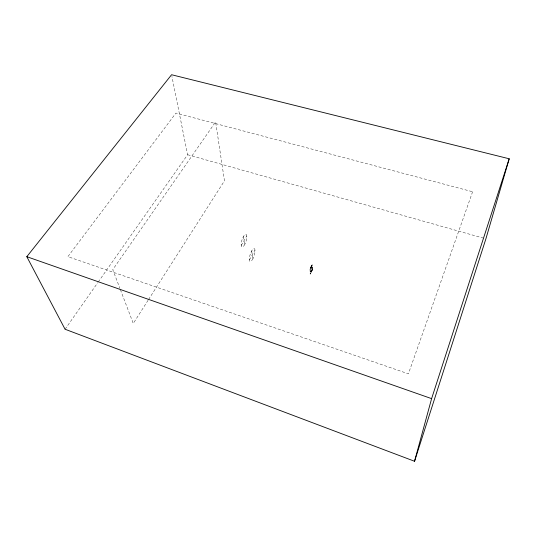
<?xml version="1.0" encoding="UTF-8"?>
<svg xmlns="http://www.w3.org/2000/svg" width="536" height="536" viewBox="0 0 536 536"><rect width="100%" height="100%" fill="white"/><g stroke="black" fill="none" stroke-linecap="round" stroke-linejoin="round"><path stroke-width="0.4" stroke-dasharray="2.68 2.01" d="M310.13 268.771L310.143 274.05L312.173 269.93M310.076 269.106L310.27 274.043M312.14 270.064L312.133 269.447M310.994 266.995L310.947 267.196M311.697 265.568L311.811 265.012M311.677 265.454L311.677 266.131L312.26 264.931M312.227 269.956L312.153 264.878M312.24 269.849L312.16 264.952M310.156 268.884L310.331 268.302M312.267 270.077L310.364 273.789M311.751 266.673L311.878 266.191L311.932 269.856M312.233 270.191L312.126 270.546M311.738 265.849L311.865 265.193A6.238 1.42 -72.7 0 1 310.411 268.147L310.337 268.315M310.244 268.389L311.885 265.159L310.411 268.147A6.238 1.42 -72.7 0 0 311.825 265.139L311.865 265.193M312.086 269.454L310.284 273.822M310.538 273.682L310.391 273.93M249.408 259.96L254.969 250.151M241.22 245.455L246.774 235.954M148.097 300.26L133.27 323.449L120.191 289.139M148.546 299.557L224.47 180.82L215.619 121.906L112.761 269.648L119.897 288.361M311.771 266.633L311.791 269.769L310.652 271.719L311.905 269.849L311.858 266.345M65.064 329.238L97.746 282.707M98.222 282.016L187.613 154.723L171.909 76.367M311.671 266.104L311.657 265.615M187.613 154.723L485.093 238.594M243.498 236.477L244.523 244.825M251.739 250.861L252.657 259.136M472.611 191.747L408.399 373.82L67.871 256.657L175.949 113.069L472.611 191.747M253.019 258.493L252.295 259.779A6.754 2.07 -72.4 0 1 249.468 260.496L249.34 259.411A6.754 2.07 -72.4 0 1 251.371 251.511L252.108 250.218A6.754 2.07 -72.4 0 1 254.908 249.602L255.022 250.701A6.754 2.07 -72.4 0 1 253.019 258.493M244.885 244.202L244.161 245.448A6.646 2.144 -72.7 0 1 241.294 245.997L241.153 244.905A6.646 2.144 -72.7 0 1 243.13 237.106L243.867 235.853A6.646 2.144 -72.7 0 1 246.714 235.405L246.841 236.51A6.646 2.144 -72.7 0 1 244.885 244.202"/><path stroke-width="0.8" d="M414.542 461.268L431.607 398.637L509.2 158.783L171.58 74.732L26.8 256.684L65.064 329.238L414.542 461.268L485.897 238.822L509.2 158.783M26.8 256.684L431.607 398.637"/></g></svg>
